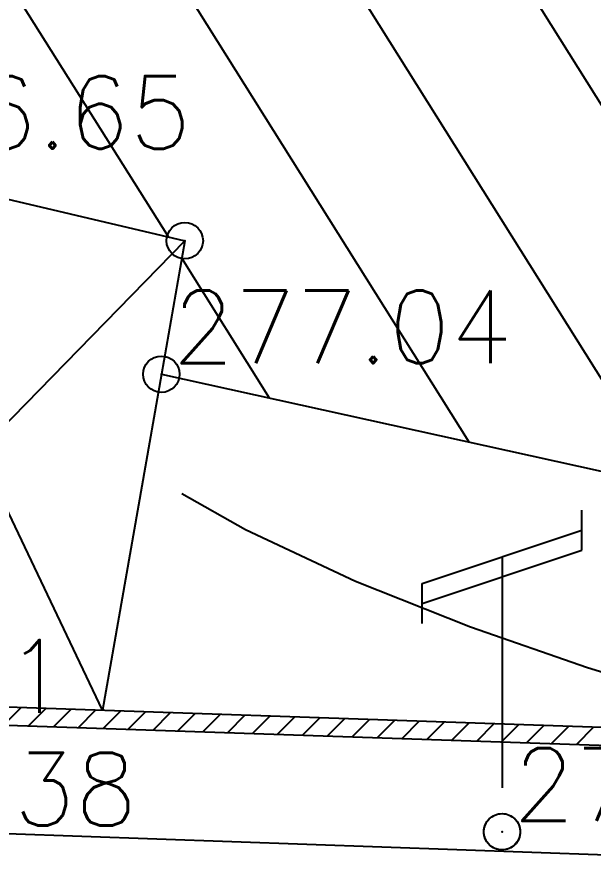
# Model space of a CAD drawing. Header units: millimetres. Extents: x 524954 to 526204, y 9523489 to 9524010.
# Drawn here: x 525599.48 to 525607.39, y 9523723.92 to 9523735.5 of the extents above; entities that cross this region are included whole.
import ezdxf

# ---------------------------------------------------------------- set-up
doc = ezdxf.new("R2010")
doc.units = ezdxf.units.MM
doc.header["$PDMODE"] = 32
doc.header["$PDSIZE"] = 0.5
doc.linetypes.add('CACHE2', pattern=[4.7625, 3.175, -1.5875])
for name, color, linetype in [('Bati', 6, 'Continuous'), ('Bati_H', 1, 'Continuous'), ('Bord_Route_Existante', 6, 'Continuous'), ('Cloture', 7, 'Continuous'), ('CN_01_00', 3, 'Continuous'), ('Murs', 1, 'Continuous'), ('Réseau_Electrique', 1, 'CACHE2'), ('TopoAlt', 3, 'Continuous'), ('TOPOJIS', 7, 'Continuous')]:
    doc.layers.add(name, color=color, linetype=linetype)
doc.layers.add('Bord_Route_Existante_POLY3D', color=6, linetype='Continuous', plot=False)
doc.styles.add('Simplex 1.0', font='Simplex.shx', dxfattribs={"width": 0.99, "height": 1})

# ---------------------------------------------------------------- blocks, each defined once
blk = doc.blocks.new('TCPOINT M')
at = {"color": 0}
blk.add_point((0, 0), dxfattribs=at)
at = {"layer": 'TopoAlt', "style": 'Simplex 1.0', "width": 0.99}
blk.add_attdef('ALT', (0.15, 0.15), '', height=1, dxfattribs=at)
blk = doc.blocks.new('e004')
at = {"color": 0}
blk.add_line((0, 3.777478), (0, 0.25), dxfattribs=at)
for points in [[(-1.096503, 3.137365), (-1.096503, 3.412949), (1.096503, 4.142007), (1.096503, 4.417591)], [(-1.096503, 2.861781), (-1.096503, 3.137365), (1.096503, 3.866423), (1.096503, 4.142007)]]:
    blk.add_lwpolyline(points, dxfattribs=at)
blk.add_circle((0, 0), 0.25, dxfattribs=at)

msp = doc.modelspace()

# ---------------------------------------------------------------- hatches: boundary and pattern name
at = {"layer": 'Bati_H'}
h = msp.add_hatch(dxfattribs=at)
h.set_pattern_fill('_U', color=256, scale=2, angle=-57.9053, style=0, pattern_type=0)
h.set_pattern_definition([(302.094655599, (0, 0), (1.69434297035, 1.06263911976), [])])
h.paths.add_polyline_path([(525599.912, 9523745.998), (525597.057, 9523733.537), (525601.784, 9523732.425), (525601.462, 9523730.591), (525610.034, 9523728.699), (525610.268, 9523729.914), (525612.335, 9523729.591), (525612.088, 9523727.267), (525616.963, 9523726.333), (525617.241, 9523727.643), (525619.652, 9523739.262), (525622.884, 9523738.521), (525623.274, 9523740.188), (525623.374, 9523740.622)])
at = {"layer": 'Murs'}
h = msp.add_hatch(dxfattribs=at)
h.set_pattern_fill('_U', color=256, scale=0.25, angle=45, style=0, pattern_type=0)
h.set_pattern_definition([(45, (0, 0), (-0.1767766952966, 0.1767766952966), [])])
h.paths.add_polyline_path([(525597.057, 9523733.537), (525595.421, 9523725.903), (525609.642, 9523725.421), (525627.16, 9523724.579), (525627.753, 9523735.31), (525627.504, 9523735.324), (525626.924, 9523724.841), (525609.652, 9523725.671), (525595.728, 9523726.143), (525597.302, 9523733.485)])

# ---------------------------------------------------------------- linework, layer by layer
at = {"layer": 'Bati', "flags": 128}
msp.add_lwpolyline([(525599.912, 9523745.998), (525597.057, 9523733.537), (525601.784, 9523732.425), (525601.462, 9523730.591), (525610.034, 9523728.699), (525610.268, 9523729.914), (525612.335, 9523729.591), (525612.088, 9523727.267), (525616.963, 9523726.333), (525617.241, 9523727.643), (525619.652, 9523739.262), (525622.884, 9523738.521), (525623.274, 9523740.188), (525623.374, 9523740.622)], close=True, dxfattribs=at)
at = {"layer": 'Bord_Route_Existante', "flags": 128}
msp.add_lwpolyline([(525597.336, 9523758.749), (525594.632, 9523754.26), (525592.03, 9523749.428), (525589.436, 9523744.344), (525589.436, 9523744.344), (525585.171, 9523735.453), (525584.143, 9523733.012), (525584.093, 9523731.607), (525584.322, 9523730.96), (525585.444, 9523729.675), (525587.357, 9523727.99), (525589.036, 9523726.76), (525591.791, 9523725.333), (525594.184, 9523724.465), (525609.638, 9523723.915), (525609.642, 9523725.421)], dxfattribs=at)
at = {"layer": 'Bord_Route_Existante_POLY3D'}
msp.add_polyline3d([(525597.336, 9523758.749, 276.48), (525594.632, 9523754.26, 276.42), (525592.03, 9523749.428, 276.31), (525589.436, 9523744.344, 276.24), (525585.171, 9523735.453, 276.11), (525584.143, 9523733.012, 276.07), (525584.093, 9523731.607, 276.06), (525584.322, 9523730.96, 276.09), (525585.444, 9523729.675, 276.18), (525587.357, 9523727.99, 276.21), (525589.036, 9523726.76, 276.27), (525591.791, 9523725.333, 276.34), (525594.184, 9523724.465, 276.37), (525609.638, 9523723.915, 276.581), (525609.642, 9523725.421, 276.783)], dxfattribs=at)
at = {"layer": 'Cloture', "flags": 128}
for points in [[(525597.057, 9523733.537), (525595.421, 9523725.903), (525609.642, 9523725.421), (525627.16, 9523724.579), (525627.753, 9523735.31)], [(525597.302, 9523733.485), (525595.728, 9523726.143), (525609.652, 9523725.671), (525626.924, 9523724.841), (525627.504, 9523735.324)], [(525600.652, 9523725.976), (525597.057, 9523733.537)], [(525595.421, 9523725.903), (525601.784, 9523732.425)], [(525601.462, 9523730.591), (525600.652, 9523725.976)]]:
    msp.add_lwpolyline(points, dxfattribs=at)
at = {"layer": 'CN_01_00', "elevation": 277, "flags": 128}
msp.add_lwpolyline([(525601.742, 9523728.951), (525602.616, 9523728.456), (525604.129, 9523727.747), (525605.707, 9523727.12), (525607.316, 9523726.563), (525608.925, 9523726.065), (525610.5, 9523725.616), (525612.011, 9523725.205), (525613.257, 9523724.875)], dxfattribs=at)

# ---------------------------------------------------------------- block references
at = {"layer": 'Réseau_Electrique'}
msp.add_blockref('e004', (525606.141, 9523724.305), dxfattribs=at)
at = {"layer": 'TOPOJIS'}
ref = msp.add_blockref('TCPOINT M', (525597.057, 9523733.537, 276.651), dxfattribs=at)
ref.add_attrib('ALT', '276.65', (525597.207, 9523733.687, 276.651), dxfattribs={"layer": 'TopoAlt', "height": 1, "style": 'Simplex 1.0', "width": 0.99})
msp.add_blockref('TCPOINT M', (525601.784, 9523732.425, 277.043), dxfattribs=at)
ref = msp.add_blockref('TCPOINT M', (525601.462, 9523730.591, 277.035), dxfattribs=at)
ref.add_attrib('ALT', '277.04', (525601.612, 9523730.741, 277.035), dxfattribs={"layer": 'TopoAlt', "height": 1, "style": 'Simplex 1.0', "width": 0.99})
ref = msp.add_blockref('TCPOINT M', (525595.354, 9523725.79, 276.61), dxfattribs=at)
ref.add_attrib('ALT', '276.61', (525595.504, 9523725.94, 276.61), dxfattribs={"layer": 'TopoAlt', "height": 1, "style": 'Simplex 1.0', "width": 0.99})
ref = msp.add_blockref('TCPOINT M', (525596.31, 9523724.241, 276.381), dxfattribs=at)
ref.add_attrib('ALT', '276.38', (525596.46, 9523724.391, 276.381), dxfattribs={"layer": 'TopoAlt', "height": 1, "style": 'Simplex 1.0', "width": 0.99})
ref = msp.add_blockref('TCPOINT M', (525606.141, 9523724.305, 276.668), dxfattribs=at)
ref.add_attrib('ALT', '276.67', (525606.291, 9523724.455, 276.668), dxfattribs={"layer": 'TopoAlt', "height": 1, "style": 'Simplex 1.0', "width": 0.99})

doc.saveas('drawing.dxf')
